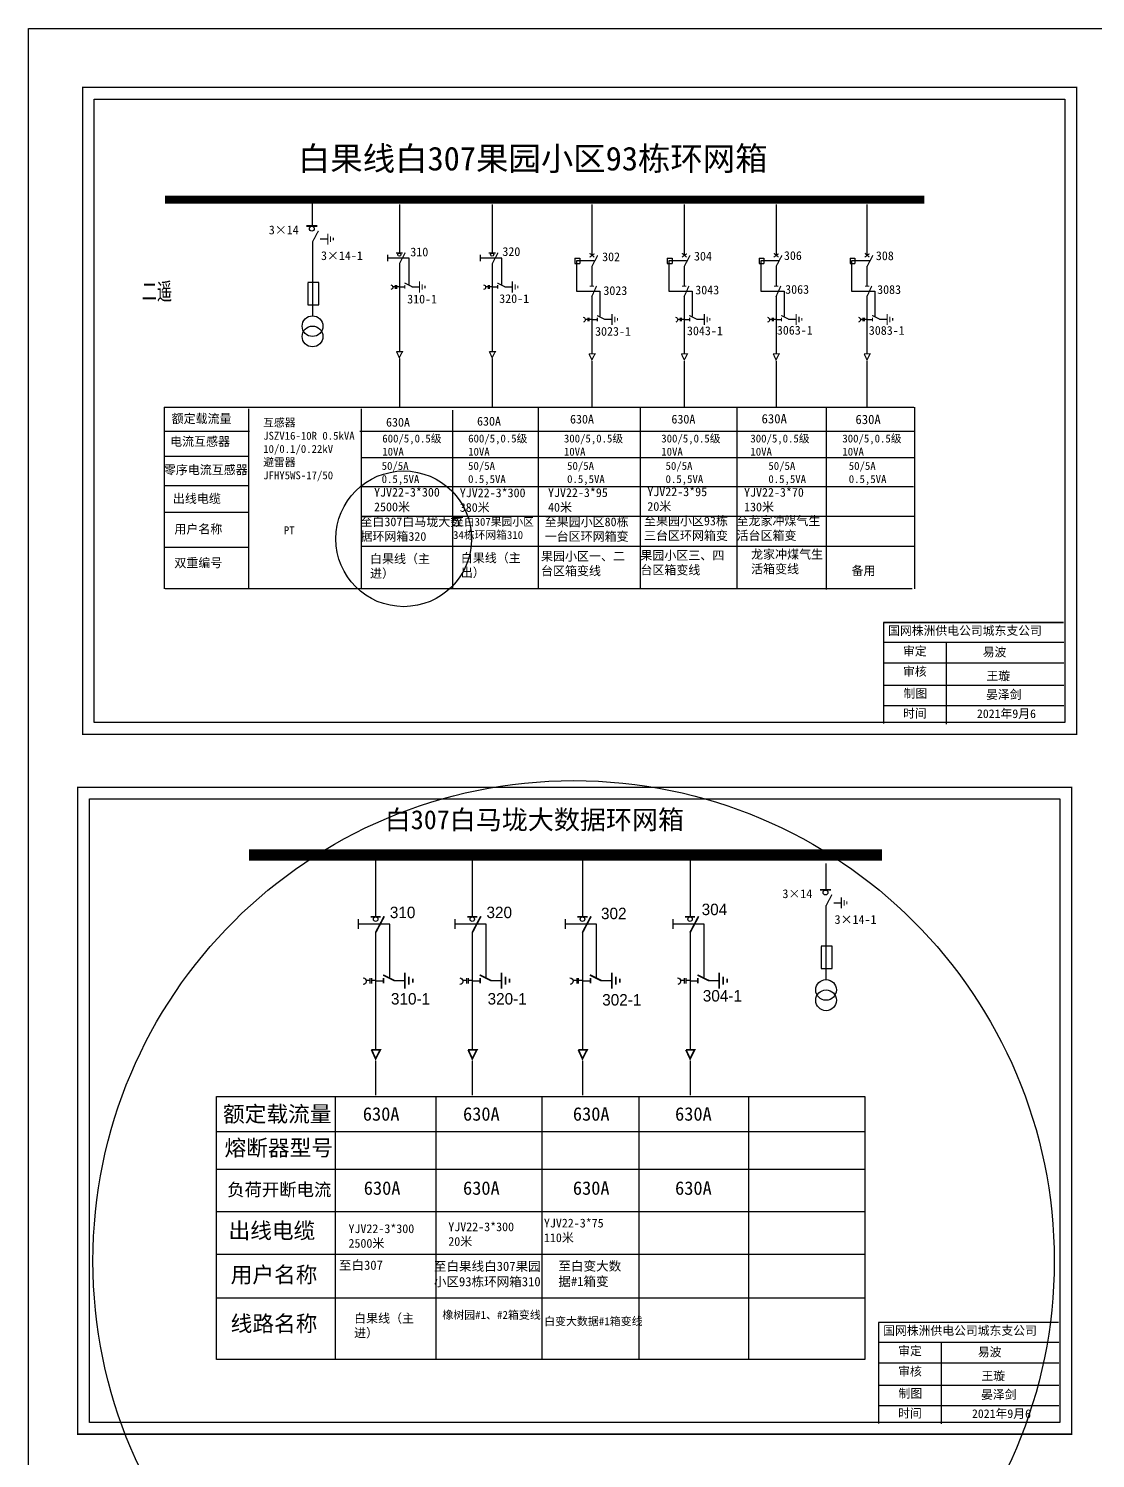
# Model space of a CAD drawing. Extents: x -194 to 226, y -192 to 105.
# Drawn here: x -194.2 to -59.5, y -75.5 to 105.1 of the extents above; entities that cross this region are included whole.
import ezdxf

# ---------------------------------------------------------------- set-up
doc = ezdxf.new("R2010")
doc.units = 0
doc.header["$LTSCALE"] = 0.774411
doc.linetypes.add('ACAD_ISO02W100', pattern=[15, 12, -3])
doc.linetypes.add('CENTER', pattern=[50.8, 31.75, -6.35, 6.35, -6.35])
doc.layers.get('0').update_dxf_attribs({"linetype": 'CONTINUOUS'})
doc.layers.add('2', color=7, linetype='CONTINUOUS')
doc.layers.add('3', color=7, linetype='CONTINUOUS')
doc.styles.add('hztxt_txtstyle_0.00_0_0', font='simkai.ttf')
doc.styles.add('hztxt_txtstyle_1.80_0_0', font='', dxfattribs={"height": 1.8, "bigfont": 'hztxt.shx'})
doc.styles.add('hztxt_txtstyle_2.70_0_0', font='simkai.ttf', dxfattribs={"height": 2.7})
doc.styles.add('hztxt_txtstyle_4.54_0_0', font='', dxfattribs={"height": 4.541125, "bigfont": 'hztxt.shx'})
doc.styles.add('hztxt_txtstyle_4.76_0_0', font='', dxfattribs={"height": 4.761483, "bigfont": 'hztxt.shx'})
doc.styles.get("Standard").update_dxf_attribs({"font": '', "height": 2.5})
doc.styles.add('字体', font='', dxfattribs={"height": 2.5})
doc.styles.add('宋体', font='', dxfattribs={"width": 0.65})
doc.styles.get('hztxt_txtstyle_1.80_0_0').set_extended_font_data('hztxt')
doc.styles.get('hztxt_txtstyle_4.54_0_0').set_extended_font_data('hztxt')
doc.styles.get('hztxt_txtstyle_4.76_0_0').set_extended_font_data('hztxt')
doc.styles.get('Standard').set_extended_font_data('SimSun')
doc.styles.get('字体').set_extended_font_data('SimSun')
doc.styles.get('宋体').set_extended_font_data('SimSun')

# ---------------------------------------------------------------- blocks, each defined once
blk = doc.blocks.new('JD')
for points in [[(-2, 0.2), (-2, -0.2), (2, 0.2), (2, -0.2)], [(1, -1.2), (1, -0.8), (-1, -1.2), (-1, -0.8)], [(-0.5, -1.8), (-0.5, -2.2), (0.5, -1.8), (0.5, -2.2)]]:
    blk.add_trace(points)

msp = doc.modelspace()

# ---------------------------------------------------------------- linework, layer by layer
at = {"color": 0}
for p, q in [((-194.22, 105.09), (225.78, 105.09)), ((-158.41, 83.48), (-158.41, 80.19)), ((-147.42, 82.88), (-147.42, 76.77)), ((-135.7, 82.88), (-135.7, 76.77)), ((-123.12, 82.85), (-123.12, 76.43)), ((-111.46, 82.85), (-111.46, 76.43)), ((-99.86, 82.85), (-99.86, 76.43)), ((-88.38, 82.85), (-88.38, 76.43)), ((-158.39, 78.16), (-158.39, 68.83)), ((-157.41, 78.53), (-156.47, 78.53)), ((-125.25, 76.08), (-124.65, 76.08)), ((-125.25, 76.08), (-125.25, 75.42)), ((-124.65, 76.08), (-124.65, 75.42)), ((-113.59, 76.08), (-112.99, 76.08)), ((-113.59, 76.08), (-113.59, 75.42)), ((-112.99, 76.08), (-112.99, 75.42)), ((-101.99, 76.08), (-101.39, 76.08)), ((-101.99, 76.08), (-101.99, 75.42)), ((-101.39, 76.08), (-101.39, 75.42)), ((-90.51, 76.08), (-89.92, 76.08)), ((-90.51, 76.08), (-90.51, 75.42)), ((-89.92, 76.08), (-89.92, 75.42)), ((-147.42, 75.41), (-147.42, 64.3)), ((-135.7, 75.41), (-135.7, 64.3)), ((-125.25, 75.42), (-124.65, 75.42)), ((-123.12, 75.07), (-123.12, 72.59)), ((-113.59, 75.42), (-112.99, 75.42)), ((-111.46, 75.07), (-111.46, 72.59)), ((-101.99, 75.42), (-101.39, 75.42)), ((-99.86, 75.07), (-99.86, 72.59)), ((-90.51, 75.42), (-89.92, 75.42)), ((-88.38, 75.07), (-88.38, 72.59)), ((-147.42, 72.46), (-146.73, 72.46)), ((-145.83, 72.48), (-144.89, 72.48)), ((-135.7, 72.46), (-135.01, 72.46)), ((-134.11, 72.48), (-133.17, 72.48)), ((-123.12, 71.35), (-123.12, 64.05)), ((-111.46, 71.35), (-111.46, 64.05)), ((-99.86, 71.35), (-99.86, 64.05)), ((-88.38, 71.35), (-88.38, 64.05)), ((-123.12, 68.35), (-122.43, 68.35)), ((-121.52, 68.37), (-120.58, 68.37)), ((-111.46, 68.35), (-110.77, 68.35)), ((-109.86, 68.37), (-108.92, 68.37)), ((-99.86, 68.35), (-99.17, 68.35)), ((-98.27, 68.37), (-97.33, 68.37)), ((-88.38, 68.35), (-87.69, 68.35)), ((-86.79, 68.37), (-85.85, 68.37)), ((-166.35, 54.2), (-177.05, 54.2)), ((-166.39, 51.05), (-177.09, 51.05)), ((-166.39, 47.34), (-177.09, 47.34)), ((-166.43, 43.95), (-177.13, 43.95)), ((-166.39, 39.54), (-177.09, 39.54)), ((-93.57, -0.36), (-93.57, -3.65)), ((-92.57, -5.32), (-91.63, -5.32)), ((-93.56, -5.69), (-93.56, -15.01))]:
    msp.add_line(p, q, dxfattribs=at)
for p, q in [((-194.22, -191.91), (-194.22, 105.09)), ((-150.41, 0.26), (-150.41, -7.07)), ((-138.21, 0.26), (-138.21, -7.07)), ((-124.3, 0.26), (-124.3, -7.07)), ((-110.72, 0.26), (-110.72, -7.07)), ((-150.41, -9.04), (-150.41, -23.86)), ((-138.21, -9.04), (-138.21, -23.86)), ((-124.3, -9.04), (-124.3, -23.86)), ((-110.72, -9.04), (-110.72, -23.86)), ((-150.41, -15.17), (-149.41, -15.17)), ((-148.11, -15.14), (-146.74, -15.14)), ((-138.21, -15.17), (-137.21, -15.17)), ((-135.91, -15.14), (-134.54, -15.14)), ((-124.3, -15.17), (-123.3, -15.17)), ((-122, -15.14), (-120.63, -15.14)), ((-110.72, -15.17), (-109.72, -15.17)), ((-108.41, -15.14), (-107.05, -15.14))]:
    msp.add_line(p, q)
at = {"color": 0, "linetype": 'ACAD_ISO02W100'}
for p, q in [((-122.82, 75.74), (-125.06, 75.74)), ((-125.06, 75.74), (-125.06, 71.93)), ((-111.16, 75.74), (-113.4, 75.74)), ((-113.4, 75.74), (-113.4, 71.93)), ((-99.56, 75.74), (-101.8, 75.74)), ((-101.8, 75.74), (-101.8, 71.93)), ((-88.08, 75.74), (-90.32, 75.74)), ((-90.32, 75.74), (-90.32, 71.93)), ((-125.06, 71.93), (-122.1, 71.93)), ((-122.1, 71.93), (-122.1, 68.78)), ((-113.4, 71.93), (-110.44, 71.93)), ((-110.44, 71.93), (-110.44, 68.78)), ((-101.8, 71.93), (-98.85, 71.93)), ((-98.85, 71.93), (-98.85, 68.78)), ((-90.32, 71.93), (-87.37, 71.93)), ((-87.37, 71.93), (-87.37, 68.78))]:
    msp.add_line(p, q, dxfattribs=at)
at = {"color": 0, "linetype": 'CENTER'}
for p, q in [((-147.42, 63.41), (-147.42, 57.27)), ((-135.7, 63.41), (-135.7, 57.27)), ((-123.11, 63.07), (-123.11, 57.3)), ((-111.45, 63.07), (-111.45, 57.3)), ((-99.86, 63.07), (-99.86, 57.3)), ((-88.38, 63.07), (-88.38, 57.3))]:
    msp.add_line(p, q, dxfattribs=at)
at = {"color": 0, "linetype": 'Continuous'}
for p, q in [((-177.12, 57.28), (-82.45, 57.28)), ((-177.07, 34.34), (-177.07, 57.28)), ((-166.45, 57.04), (-166.45, 34.35)), ((-152.24, 57.04), (-152.24, 34.35)), ((-140.72, 56.89), (-140.72, 34.36)), ((-129.89, 57.24), (-129.89, 34.35)), ((-117, 57.24), (-117, 34.35)), ((-104.8, 57.23), (-104.8, 34.33)), ((-93.53, 57.15), (-93.53, 34.25)), ((-82.4, 57.27), (-82.4, 34.33)), ((-152.41, 54.22), (-82.42, 54.22)), ((-152.24, 50.92), (-82.4, 50.92)), ((-152.24, 47.24), (-82.51, 47.24)), ((-152.24, 43.51), (-82.32, 43.51)), ((-152.24, 39.72), (-82.42, 39.72)), ((-82.66, 34.34), (-177, 34.34)), ((-86.27, 27.58), (-63.52, 27.58)), ((-78.37, 27.47), (-78.37, 17.24)), ((-86.27, 24.99), (-63.52, 24.99)), ((-86.27, 22.16), (-63.52, 22.16)), ((-86.27, 19.57), (-63.52, 19.57)), ((-86.9, -60.83), (-64.15, -60.83)), ((-79, -60.94), (-79, -71.16)), ((-86.9, -63.42), (-64.15, -63.42)), ((-86.9, -66.25), (-64.15, -66.25)), ((-86.9, -68.84), (-64.15, -68.84))]:
    msp.add_line(p, q, dxfattribs=at)
at = {"linetype": 'CENTER'}
for p, q in [((-150.41, -25.28), (-150.41, -29.63)), ((-138.21, -25.28), (-138.21, -29.63)), ((-124.3, -25.28), (-124.3, -29.63)), ((-110.71, -25.28), (-110.71, -29.63))]:
    msp.add_line(p, q, dxfattribs=at)
at = {"linetype": 'Continuous'}
for p, q in [((-155.53, -29.85), (-155.53, -62.99)), ((-142.8, -29.85), (-142.8, -62.99)), ((-129.43, -29.85), (-129.43, -62.99)), ((-117.17, -29.85), (-117.17, -62.99)), ((-103.33, -29.85), (-103.33, -62.99)), ((-170.52, -34.22), (-88.66, -34.22)), ((-170.52, -38.99), (-88.66, -38.99)), ((-170.52, -44.32), (-88.66, -44.32)), ((-170.52, -49.72), (-88.66, -49.72)), ((-170.52, -55.22), (-88.66, -55.22))]:
    msp.add_line(p, q, dxfattribs=at)
at = {"color": 0, "linetype": 'Continuous', "const_width": 0.182}
for points in [[(-187.4, 97.66), (-61.92, 97.66), (-61.92, 15.96), (-187.4, 15.96)], [(-188.03, 9.26), (-62.55, 9.26), (-62.55, -72.45), (-188.03, -72.45)]]:
    msp.add_lwpolyline(points, close=True, dxfattribs=at)
at = {"color": 0, "linetype": 'Continuous'}
for points in [[(-185.93, 96.19), (-63.4, 96.19), (-63.4, 17.44), (-185.93, 17.44)], [(-186.55, 7.78), (-64.02, 7.78), (-64.02, -70.97), (-186.55, -70.97)]]:
    msp.add_lwpolyline(points, close=True, dxfattribs=at)
at = {"color": 0}
for points, const_width in [([(-177, 83.48), (-81.15, 83.48)], 0.998), ([(-159.16, 80.15), (-157.76, 80.15)], 0.238), ([(-158.39, 78.12), (-157.64, 79.54)], 0.15), ([(-147.86, 76.75), (-146.98, 76.75)], 0.15), ([(-147.42, 75.37), (-146.67, 76.79)], 0.15), ([(-136.15, 76.75), (-135.26, 76.75)], 0.15), ([(-135.7, 75.37), (-134.96, 76.79)], 0.15), ([(-123.4, 76.21), (-122.79, 76.66)], 0.15), ([(-123.4, 76.71), (-122.81, 76.22)], 0.15), ([(-123.12, 75.03), (-122.37, 76.45)], 0.15), ([(-111.74, 76.21), (-111.13, 76.66)], 0.15), ([(-111.74, 76.71), (-111.15, 76.22)], 0.15), ([(-111.46, 75.03), (-110.71, 76.45)], 0.15), ([(-100.15, 76.21), (-99.54, 76.66)], 0.15), ([(-100.14, 76.71), (-99.55, 76.22)], 0.15), ([(-99.86, 75.03), (-99.11, 76.45)], 0.15), ([(-88.66, 76.71), (-88.08, 76.22)], 0.15), ([(-88.67, 76.21), (-88.06, 76.66)], 0.15), ([(-88.38, 75.03), (-87.63, 76.45)], 0.15), ([(-146.77, 72.96), (-145.77, 72.46)], 0.15), ([(-146.73, 72.69), (-146.73, 72.23)], 0.15), ([(-135.05, 72.96), (-134.05, 72.46)], 0.15), ([(-135.01, 72.69), (-135.01, 72.23)], 0.15), ([(-123.39, 72.55), (-122.83, 72.55)], 0.15), ([(-123.15, 71.17), (-122.52, 72.58)], 0.15), ([(-111.73, 72.55), (-111.17, 72.55)], 0.15), ([(-111.49, 71.17), (-110.86, 72.58)], 0.15), ([(-100.13, 72.55), (-99.57, 72.55)], 0.15), ([(-99.89, 71.17), (-99.26, 72.58)], 0.15), ([(-88.65, 72.55), (-88.1, 72.55)], 0.15), ([(-88.41, 71.17), (-87.78, 72.58)], 0.15), ([(-122.46, 68.85), (-121.47, 68.35)], 0.15), ([(-122.43, 68.58), (-122.43, 68.12)], 0.15), ([(-110.81, 68.85), (-109.81, 68.35)], 0.15), ([(-110.77, 68.58), (-110.77, 68.12)], 0.15), ([(-99.21, 68.85), (-98.21, 68.35)], 0.15), ([(-99.17, 68.58), (-99.17, 68.12)], 0.15), ([(-87.73, 68.85), (-86.73, 68.35)], 0.15), ([(-87.69, 68.58), (-87.69, 68.12)], 0.15), ([(-147.79, 64.28), (-147.03, 64.28), (-147.42, 63.51), (-147.78, 64.3)], 0.15), ([(-136.07, 64.28), (-135.31, 64.28), (-135.7, 63.51), (-136.06, 64.3)], 0.15), ([(-123.48, 64), (-122.72, 64), (-123.11, 63.23), (-123.48, 64.02)], 0.15), ([(-111.83, 64), (-111.06, 64), (-111.45, 63.23), (-111.82, 64.02)], 0.15), ([(-100.23, 64), (-99.47, 64), (-99.86, 63.23), (-100.22, 64.02)], 0.15), ([(-88.75, 64), (-87.99, 64), (-88.38, 63.23), (-88.74, 64.02)], 0.15), ([(-94.32, -3.7), (-92.92, -3.7)], 0.238), ([(-93.56, -5.72), (-92.81, -4.3)], 0.15)]:
    msp.add_lwpolyline(points, dxfattribs=dict(at, const_width=const_width))
for points in [[(-148.93, 76.52), (-148.93, 75.69)], [(-137.21, 76.52), (-137.21, 75.69)], [(-158.98, 72.99), (-158.98, 70.19), (-157.6, 70.19), (-157.6, 73.03), (-158.98, 73.03)], [(-147.93, 72.47), (-148.24, 72.47)], [(-147.93, 72.68), (-147.93, 72.22)], [(-147.79, 72.68), (-147.79, 72.22)], [(-147.42, 72.47), (-147.79, 72.47)], [(-136.21, 72.47), (-136.52, 72.47)], [(-136.21, 72.68), (-136.21, 72.22)], [(-136.07, 72.68), (-136.07, 72.22)], [(-135.71, 72.47), (-136.07, 72.47)], [(-123.62, 68.36), (-123.94, 68.36)], [(-123.62, 68.57), (-123.62, 68.12)], [(-123.48, 68.57), (-123.48, 68.12)], [(-123.12, 68.36), (-123.48, 68.36)], [(-111.96, 68.36), (-112.28, 68.36)], [(-111.96, 68.57), (-111.96, 68.12)], [(-111.82, 68.57), (-111.82, 68.12)], [(-111.46, 68.36), (-111.82, 68.36)], [(-100.36, 68.36), (-100.68, 68.36)], [(-100.36, 68.57), (-100.36, 68.12)], [(-100.22, 68.57), (-100.22, 68.12)], [(-99.86, 68.36), (-100.22, 68.36)], [(-88.89, 68.36), (-89.2, 68.36)], [(-88.89, 68.57), (-88.89, 68.12)], [(-88.75, 68.57), (-88.75, 68.12)], [(-88.39, 68.36), (-88.75, 68.36)], [(-94.15, -10.85), (-94.15, -13.65), (-92.76, -13.65), (-92.76, -10.82), (-94.15, -10.82)]]:
    msp.add_lwpolyline(points, dxfattribs=at)
at = {"color": 0, "linetype": 'ACAD_ISO02W100'}
for points in [[(-146.2, 72.69), (-146.2, 76.11), (-148.93, 76.11)], [(-134.48, 72.69), (-134.48, 76.11), (-137.21, 76.11)]]:
    msp.add_lwpolyline(points, dxfattribs=at)
at = {"color": 0}
for points in [[(-148.51, 72.72, -0.877934), (-148.5, 72.12)], [(-136.79, 72.72, -0.877934), (-136.78, 72.12)], [(-124.2, 68.62, -0.877934), (-124.19, 68.01)], [(-112.55, 68.62, -0.877934), (-112.53, 68.01)], [(-100.95, 68.62, -0.877934), (-100.94, 68.01)], [(-89.47, 68.62, -0.877934), (-89.46, 68.01)]]:
    msp.add_lwpolyline(points, format="xyb", dxfattribs=at)
at = {"color": 0, "linetype": 'Continuous', "const_width": 0.182}
for points in [[(-86.3, 30.07), (-63.55, 30.07)], [(-86.27, 30.08), (-86.28, 17.28)], [(-86.93, -58.33), (-64.18, -58.33)], [(-86.9, -58.33), (-86.91, -71.12)]]:
    msp.add_lwpolyline(points, dxfattribs=at)
for points, const_width in [([(-166.41, 0.71), (-86.48, 0.71)], 1.45), ([(-151.05, -7.09), (-149.77, -7.09)], 0.217), ([(-150.41, -9.09), (-149.33, -7.04)], 0.217), ([(-138.85, -7.09), (-137.57, -7.09)], 0.217), ([(-138.21, -9.09), (-137.13, -7.04)], 0.217), ([(-124.94, -7.09), (-123.66, -7.09)], 0.217), ([(-124.3, -9.09), (-123.22, -7.04)], 0.217), ([(-111.36, -7.09), (-110.08, -7.09)], 0.217), ([(-110.72, -9.09), (-109.64, -7.04)], 0.217), ([(-149.47, -14.45), (-148.02, -15.17)], 0.217), ([(-137.27, -14.45), (-135.82, -15.17)], 0.217), ([(-123.36, -14.45), (-121.91, -15.17)], 0.217), ([(-109.78, -14.45), (-108.33, -15.17)], 0.217), ([(-149.41, -14.83), (-149.41, -15.5)], 0.217), ([(-137.21, -14.83), (-137.21, -15.5)], 0.217), ([(-123.3, -14.83), (-123.3, -15.5)], 0.217), ([(-109.72, -14.83), (-109.72, -15.5)], 0.217), ([(-150.95, -23.92), (-149.84, -23.92), (-150.41, -25.04), (-150.93, -23.9)], 0.217), ([(-138.75, -23.92), (-137.64, -23.92), (-138.21, -25.04), (-138.73, -23.9)], 0.217), ([(-124.84, -23.92), (-123.73, -23.92), (-124.3, -25.04), (-124.82, -23.9)], 0.217), ([(-111.25, -23.92), (-110.15, -23.92), (-110.71, -25.04), (-111.24, -23.9)], 0.217)]:
    msp.add_lwpolyline(points, dxfattribs=dict(const_width=const_width))
for points in [[(-152.6, -7.42), (-152.6, -8.63)], [(-140.4, -7.42), (-140.4, -8.63)], [(-126.49, -7.42), (-126.49, -8.63)], [(-112.91, -7.42), (-112.91, -8.63)], [(-151.14, -15.16), (-151.6, -15.16)], [(-151.14, -14.85), (-151.14, -15.51)], [(-150.94, -14.85), (-150.94, -15.51)], [(-150.41, -15.16), (-150.94, -15.16)], [(-138.94, -15.16), (-139.4, -15.16)], [(-138.94, -14.85), (-138.94, -15.51)], [(-138.74, -14.85), (-138.74, -15.51)], [(-138.22, -15.16), (-138.74, -15.16)], [(-125.03, -15.16), (-125.49, -15.16)], [(-125.03, -14.85), (-125.03, -15.51)], [(-124.83, -14.85), (-124.83, -15.51)], [(-124.3, -15.16), (-124.83, -15.16)], [(-111.45, -15.16), (-111.91, -15.16)], [(-111.45, -14.85), (-111.45, -15.51)], [(-111.25, -14.85), (-111.25, -15.51)], [(-110.72, -15.16), (-111.25, -15.16)]]:
    msp.add_lwpolyline(points)
at = {"linetype": 'ACAD_ISO02W100'}
for points in [[(-148.64, -14.73), (-148.64, -8.03), (-152.6, -8.03)], [(-136.44, -14.73), (-136.44, -8.03), (-140.4, -8.03)], [(-122.53, -14.73), (-122.53, -8.03), (-126.49, -8.03)], [(-108.94, -14.73), (-108.94, -8.03), (-112.91, -8.03)]]:
    msp.add_lwpolyline(points, dxfattribs=at)
for points in [[(-151.99, -14.79, -0.877934), (-151.97, -15.66)], [(-139.79, -14.79, -0.877934), (-139.77, -15.66)], [(-125.88, -14.79, -0.877934), (-125.86, -15.66)], [(-112.3, -14.79, -0.877934), (-112.28, -15.66)]]:
    msp.add_lwpolyline(points, format="xyb")
at = {"linetype": 'Continuous'}
msp.add_lwpolyline([(-170.52, -29.79), (-88.66, -29.79), (-88.66, -63), (-170.52, -63)], close=True, dxfattribs=at)
at = {"color": 0}
for centre, radius in [((-158.46, 79.81), 0.305), ((-147.42, 76.54), 0.192), ((-135.7, 76.54), 0.192), ((-93.62, -4.03), 0.305)]:
    msp.add_circle(centre, radius, dxfattribs=at)
at = {"color": 1, "linetype": 'Continuous'}
for centre, radius in [((-146.87, 40.64), 8.57), ((-125.42, -50.58), 60.68)]:
    msp.add_circle(centre, radius, dxfattribs=at)
for centre in [(-150.41, -7.4), (-138.21, -7.4), (-124.3, -7.4), (-110.72, -7.4)]:
    msp.add_circle(centre, 0.278)
at = {"layer": '2', "color": 0}
for centre in [(-158.38, 67.5), (-158.38, 66.2), (-93.55, -16.34), (-93.55, -17.65)]:
    msp.add_circle(centre, 1.31, dxfattribs=at)

# ---------------------------------------------------------------- block references
at = {"color": 0, "xscale": 0.3494655254594932, "yscale": 0.3494655254594932, "zscale": 0.3494655254595134, "rotation": 90}
for p in [(-156.45, 78.5), (-144.88, 72.45), (-133.16, 72.45), (-120.57, 68.35), (-108.91, 68.35), (-97.31, 68.35), (-85.84, 68.35), (-91.62, -5.34)]:
    msp.add_blockref('JD', p, dxfattribs=at)
at = {"xscale": 0.5059554883678917, "yscale": 0.5059554883678917, "zscale": 0.5059554883678954, "rotation": 90}
for p in [(-146.72, -15.18), (-134.52, -15.18), (-120.61, -15.18), (-107.03, -15.18)]:
    msp.add_blockref('JD', p, dxfattribs=at)

# ---------------------------------------------------------------- texts
at = {"color": 0, "linetype": 'Continuous', "style": 'hztxt_txtstyle_2.70_0_0'}
for s, p in [('3×14', (-163.9, 79.1)), ('3×14-1', (-157.31, 75.85)), ('310', (-146.03, 76.32)), ('320', (-134.41, 76.37)), ('302', (-121.82, 75.71)), ('304', (-110.22, 75.79)), ('306', (-98.87, 75.86)), ('308', (-87.26, 75.84)), ('3023', (-121.66, 71.44)), ('3043', (-110.06, 71.52)), ('3063', (-98.71, 71.59)), ('3083', (-87.1, 71.57)), ('310-1', (-146.43, 70.37)), ('320-1', (-134.81, 70.42)), ('3023-1', (-122.71, 66.29)), ('3043-1', (-111.11, 66.36)), ('3063-1', (-99.76, 66.43)), ('3083-1', (-88.15, 66.41)), ('3×14', (-99.06, -4.74)), ('3×14-1', (-92.47, -7.99))]:
    msp.add_text(s, height=1.109, dxfattribs=at).set_placement(p)
at = {"style": 'hztxt_txtstyle_1.80_0_0'}
for s, p in [('310', (-148.62, -7.27)), ('320', (-136.42, -7.27)), ('302', (-121.96, -7.4)), ('304', (-109.25, -6.89)), ('310-1', (-148.48, -18.18)), ('320-1', (-136.28, -18.18)), ('302-1', (-121.81, -18.31)), ('304-1', (-109.11, -17.8))]:
    msp.add_text(s, height=1.446, dxfattribs=at).set_placement(p)
at = {"color": 0, "linetype": 'Continuous', "attachment_point": 1}
for s, insert, char_height, width, style in [('白果线白307果园小区93栋环网箱', (-160.23, 90.17), 3, 90.5642, '字体'), ('{\\fSimSun|b0|i0|c134|p2;额定载流量}', (-176.17, 56.37), 1.1094, 17.8852, 'hztxt_txtstyle_2.70_0_0'), ('{\\fSimSun|b0|i0|c134|p2;630A}', (-137.61, 56.05), 1.1094, 17.8852, 'hztxt_txtstyle_2.70_0_0'), ('{\\fSimSun|b0|i0|c134|p2;630A}', (-125.87, 56.31), 1.1094, 17.8852, 'hztxt_txtstyle_2.70_0_0'), ('{\\fSimSun|b0|i0|c134|p2;630A}', (-113.07, 56.31), 1.1094, 17.8852, 'hztxt_txtstyle_2.70_0_0'), ('{\\fSimSun|b0|i0|c134|p2;630A}', (-101.69, 56.4), 1.1757, 9.454, 'hztxt_txtstyle_0.00_0_0'), ('{\\fSimSun|b0|i0|c134|p2;630A}', (-89.84, 56.31), 1.1757, 9.454, 'hztxt_txtstyle_0.00_0_0'), ('\\A1;{\\fSimSun|b0|i0|c134|p2;互感器\\PJSZV16-10R 0.5kVA\\P10/0.1/0.22kV\\P避雷器\\PJFHY5WS-17/50}', (-164.61, 55.82), 0.9985, 18.4113, 'hztxt_txtstyle_2.70_0_0'), ('{\\fSimSun|b0|i0|c134|p2;630A}', (-149.1, 55.92), 1.1094, 17.8852, 'hztxt_txtstyle_2.70_0_0'), ('{\\fSimSun|b0|i0|c134|p2;电流互感器}', (-176.36, 53.49), 1.1094, 17.8852, 'hztxt_txtstyle_2.70_0_0'), ('\\A1;{\\fSimSun|b0|i0|c134|p2;600/5,0.5级\\P10VA}', (-149.57, 53.81), 0.9985, 18.4113, 'hztxt_txtstyle_2.70_0_0'), ('\\A1;{\\fSimSun|b0|i0|c134|p2;600/5,0.5级\\P10VA}', (-138.73, 53.81), 0.9985, 18.4113, 'hztxt_txtstyle_2.70_0_0'), ('\\A1;{\\fSimSun|b0|i0|c134|p2;300/5,0.5级\\P10VA}', (-126.64, 53.81), 0.9985, 18.4113, 'hztxt_txtstyle_2.70_0_0'), ('\\A1;{\\fSimSun|b0|i0|c134|p2;300/5,0.5级\\P10VA}', (-114.35, 53.81), 0.9985, 18.4113, 'hztxt_txtstyle_2.70_0_0'), ('\\A1;{\\fSimSun|b0|i0|c134|p2;300/5,0.5级\\P10VA}', (-103.1, 53.81), 0.9985, 18.4113, 'hztxt_txtstyle_2.70_0_0'), ('\\A1;{\\fSimSun|b0|i0|c134|p2;300/5,0.5级\\P10VA}', (-91.49, 53.81), 0.9985, 18.4113, 'hztxt_txtstyle_2.70_0_0'), ('{\\fSimSun|b0|i0|c134|p2;零序电流互感器}', (-177.15, 49.91), 1.1094, 17.8852, 'hztxt_txtstyle_2.70_0_0'), ('{\\fSimSun|b0|i0|c134|p2;50/5A\\P0.5,5VA}', (-149.65, 50.35), 0.9985, 17.8852, 'hztxt_txtstyle_2.70_0_0'), ('{\\fSimSun|b0|i0|c134|p2;50/5A\\P0.5,5VA}', (-138.74, 50.35), 0.9985, 17.8852, 'hztxt_txtstyle_2.70_0_0'), ('{\\fSimSun|b0|i0|c134|p2;50/5A\\P0.5,5VA}', (-126.24, 50.35), 0.9985, 17.8852, 'hztxt_txtstyle_2.70_0_0'), ('{\\fSimSun|b0|i0|c134|p2;50/5A\\P0.5,5VA}', (-113.81, 50.35), 0.9985, 17.8852, 'hztxt_txtstyle_2.70_0_0'), ('{\\fSimSun|b0|i0|c134|p2;50/5A\\P0.5,5VA}', (-100.83, 50.35), 0.9985, 17.8852, 'hztxt_txtstyle_2.70_0_0'), ('{\\fSimSun|b0|i0|c134|p2;50/5A\\P0.5,5VA}', (-90.68, 50.35), 0.9985, 17.8852, 'hztxt_txtstyle_2.70_0_0'), ('{\\fSimSun|b0|i0|c134|p2;YJV22-3*300\\P2500米}', (-150.61, 47.08), 1.1094, 17.8852, 'hztxt_txtstyle_2.70_0_0'), ('{\\fSimSun|b0|i0|c134|p2;YJV22-3*300\\P380米}', (-139.79, 47.01), 1.1094, 17.8852, 'hztxt_txtstyle_2.70_0_0'), ('{\\fSimSun|b0|i0|c134|p2;YJV22-3*95\\P40米}', (-128.65, 47.03), 1.1094, 17.8852, 'hztxt_txtstyle_2.70_0_0'), ('{\\fSimSun|b0|i0|c134|p2;YJV22-3*95\\P20米}', (-116.11, 47.14), 1.1094, 17.8852, 'hztxt_txtstyle_2.70_0_0'), ('{\\fSimSun|b0|i0|c134|p2;YJV22-3*70\\P130米}', (-103.9, 47.07), 1.1094, 17.8852, 'hztxt_txtstyle_2.70_0_0'), ('{\\fSimSun|b0|i0|c134|p2;出线电缆}', (-176.01, 46.27), 1.1094, 17.8852, 'hztxt_txtstyle_2.70_0_0'), ('{\\fSimSun|b0|i0|c134|p2;至白307白马垅大数据环网箱320}', (-152.33, 43.35), 1.1094, 13.2129, 'hztxt_txtstyle_2.70_0_0'), ('{\\fSimSun|b0|i0|c134|p2;至白307果园小区34栋环网箱310}', (-140.64, 43.29), 0.9985, 10.6174, 'hztxt_txtstyle_2.70_0_0'), ('{\\fSimSun|b0|i0|c134|p2;至果园小区80栋一台区环网箱变}', (-129.07, 43.34), 1.1094, 11.3623, 'hztxt_txtstyle_2.70_0_0'), ('{\\fSimSun|b0|i0|c134|p2;至果园小区93栋三台区环网箱变}', (-116.53, 43.45), 1.1094, 11.3623, 'hztxt_txtstyle_2.70_0_0'), ('{\\fSimSun|b0|i0|c134|p2;至龙家冲煤气生活台区箱变}', (-104.85, 43.46), 1.1094, 11.3623, 'hztxt_txtstyle_2.70_0_0'), ('{\\fSimSun|b0|i0|c134|p2;用户名称}', (-175.82, 42.42), 1.1094, 17.8852, 'hztxt_txtstyle_2.70_0_0'), ('{\\fSimSun|b0|i0|c134|p2;PT}', (-162, 42.22), 1.0024, 7.7986, 'hztxt_txtstyle_0.00_0_0'), ('{\\fSimSun|b0|i0|c134|p2;双重编号}', (-175.82, 38.16), 1.1094, 17.8852, 'hztxt_txtstyle_2.70_0_0'), ('{\\fSimSun|b0|i0|c134|p2;白果线（主进）}', (-151.12, 38.67), 1.1094, 9.6036, 'hztxt_txtstyle_2.70_0_0'), ('{\\fSimSun|b0|i0|c134|p2;白果线（主出）}', (-139.66, 38.78), 1.1094, 9.6036, 'hztxt_txtstyle_2.70_0_0'), ('{\\fSimSun|b0|i0|c134|p2;果园小区一、二台区箱变线}', (-129.53, 38.99), 1.1094, 11.3623, 'hztxt_txtstyle_2.70_0_0'), ('{\\fSimSun|b0|i0|c134|p2;果园小区三、四台区箱变线}', (-116.99, 39.1), 1.1094, 11.3623, 'hztxt_txtstyle_2.70_0_0'), ('{\\fSimSun|b0|i0|c134|p2;龙家冲煤气生活箱变线}', (-103.01, 39.23), 1.1094, 9.7994, 'hztxt_txtstyle_2.70_0_0'), ('{\\fSimSun|b0|i0|c134|p2;备用}', (-90.34, 37.17), 1.1094, 17.8852, 'hztxt_txtstyle_2.70_0_0'), ('国网株洲供电公司城东支公司', (-85.71, 29.59), 1.0944, 29.9201, '字体'), ('\\f\uffbfﾬￌﾣﾤ_GB2312|b0|i0|c134|p49;审定', (-83.83, 27.01), 1.0944, 8.5588, '字体'), ('易波', (-73.77, 26.88), 1.094, 8.5588, '字体'), ('\\f\uffbfﾬￌﾣﾤ_GB2312|b0|i0|c134|p49;审核', (-83.83, 24.43), 1.0944, 8.5588, '字体'), ('王璇', (-73.3, 23.87), 1.094, 8.5588, '字体'), ('\\f\uffbfﾬￌﾣﾤ_GB2312|b0|i0|c134|p49;制图', (-83.77, 21.65), 1.0944, 8.5588, '字体'), ('晏泽剑', (-73.35, 21.51), 1.094, 8.5588, '字体'), ('\\f\uffbfﾬￌﾣﾤ_GB2312|b0|i0|c134|p49;时间', (-83.83, 19.14), 1.0944, 8.5588, '字体'), ('2021年9月6', (-74.5, 19.1), 1.094, 16.0081, '字体'), ('{\\fSimSun|b0|i0|c134|p2;YJV22-3*75\\P110米}', (-129.17, -45.23), 1.1094, 17.8852, 'hztxt_txtstyle_2.70_0_0'), ('{\\fSimSun|b0|i0|c134|p2;YJV22-3*300\\P2500米}', (-153.84, -45.94), 1.1094, 17.8852, 'hztxt_txtstyle_2.70_0_0'), ('{\\fSimSun|b0|i0|c134|p2;YJV22-3*300\\P20米}', (-141.24, -45.7), 1.1094, 17.8852, 'hztxt_txtstyle_2.70_0_0'), ('{\\fSimSun|b0|i0|c134|p2;白果线（主进）}', (-153.13, -57.26), 1.1094, 9.6036, 'hztxt_txtstyle_2.70_0_0'), ('国网株洲供电公司城东支公司', (-86.34, -58.82), 1.0944, 29.9201, '字体'), ('\\f\uffbfﾬￌﾣﾤ_GB2312|b0|i0|c134|p49;审定', (-84.45, -61.39), 1.0944, 8.5588, '字体'), ('易波', (-74.39, -61.53), 1.094, 8.5588, '字体'), ('\\f\uffbfﾬￌﾣﾤ_GB2312|b0|i0|c134|p49;审核', (-84.45, -63.97), 1.0944, 8.5588, '字体'), ('王璇', (-73.93, -64.54), 1.094, 8.5588, '字体'), ('\\f\uffbfﾬￌﾣﾤ_GB2312|b0|i0|c134|p49;制图', (-84.4, -66.75), 1.0944, 8.5588, '字体'), ('晏泽剑', (-73.98, -66.9), 1.094, 8.5588, '字体'), ('\\f\uffbfﾬￌﾣﾤ_GB2312|b0|i0|c134|p49;时间', (-84.45, -69.26), 1.0944, 8.5588, '字体'), ('2021年9月6', (-75.13, -69.31), 1.094, 16.0081, '字体')]:
    msp.add_mtext(s, dxfattribs=dict(at, insert=insert, char_height=char_height, width=width, style=style))
at = {"insert": (-149.26, 6.37), "char_height": 2.4093, "width": 71.8715, "attachment_point": 1, "style": 'hztxt_txtstyle_0.00_0_0'}
msp.add_mtext('{\\fSimSun|b0|i0|c134|p2;\\C0;白307白马垅大数据环网箱}', dxfattribs=at)
at = {"linetype": 'Continuous', "attachment_point": 1}
for s, insert, char_height, width in [('额定载流量', (-169.68, -31), 2.008, 15.2298), ('熔断器型号', (-169.49, -35.28), 2.008, 15.4207), ('负荷开断电流', (-169.15, -40.76), 1.606, 18.3255), ('出线电缆', (-168.99, -45.73), 2.008, 14.0647), ('用户名称', (-168.72, -51.3), 2.008, 13.6874), ('线路名称', (-168.72, -57.47), 2.008, 13.6874)]:
    msp.add_mtext(s, dxfattribs=dict(at, insert=insert, char_height=char_height, width=width))
for s, insert, char_height, width, style in [('{\\fKaiTi_GB2312|b0|i0|c134|p49;630A}', (-152.03, -31.15), 1.7022, 13.6874, 'hztxt_txtstyle_0.00_0_0'), ('{\\fKaiTi_GB2312|b0|i0|c134|p49;630A}', (-139.38, -31.15), 1.7022, 13.6874, 'hztxt_txtstyle_0.00_0_0'), ('{\\fKaiTi_GB2312|b0|i0|c134|p49;630A}', (-125.51, -31.15), 1.7022, 13.6874, 'hztxt_txtstyle_0.00_0_0'), ('{\\fKaiTi_GB2312|b0|i0|c134|p49;630A}', (-112.61, -31.15), 1.7022, 13.6874, 'hztxt_txtstyle_0.00_0_0'), ('{\\fKaiTi_GB2312|b0|i0|c134|p49;630A}', (-151.91, -40.51), 1.7022, 13.6874, 'hztxt_txtstyle_0.00_0_0'), ('{\\fKaiTi_GB2312|b0|i0|c134|p49;630A}', (-139.38, -40.51), 1.7022, 13.6874, 'hztxt_txtstyle_0.00_0_0'), ('{\\fKaiTi_GB2312|b0|i0|c134|p49;630A}', (-125.51, -40.51), 1.7022, 13.6874, 'hztxt_txtstyle_0.00_0_0'), ('{\\fKaiTi_GB2312|b0|i0|c134|p49;630A}', (-112.61, -40.51), 1.7022, 13.6874, 'hztxt_txtstyle_0.00_0_0'), ('{\\fSimSun|b0|i0|c134|p2;至白307}', (-155.05, -50.52), 1.1633, 12.6244, 'hztxt_txtstyle_4.76_0_0'), ('{\\fSimSun|b0|i0|c134|p2;至\\C0;白果线白307果园小区93栋环网箱310}', (-143.06, -50.66), 1.1633, 14.1378, 'hztxt_txtstyle_4.54_0_0'), ('{\\fSimSun|b0|i0|c134|p2;至\\C0;白变大数据#1箱变}', (-127.34, -50.63), 1.1633, 8.7352, 'hztxt_txtstyle_4.54_0_0'), ('{\\fSimSun|b0|i0|c134|p2;橡树园#1、#2箱变线}', (-141.99, -56.88), 1.0125, 12.3077, 'hztxt_txtstyle_0.00_0_0'), ('{\\fSimSun|b0|i0|c134|p2;\\C0;白变大数据#1箱变\\C256;线}', (-129.14, -57.68), 1.0125, 12.3077, 'hztxt_txtstyle_0.00_0_0')]:
    msp.add_mtext(s, dxfattribs=dict(at, insert=insert, char_height=char_height, width=width, style=style))
at = {"layer": '3', "color": 0, "style": '宋体', "width": 0.65}
msp.add_text('二遥', height=2.143, dxfattribs=at).set_placement((-179.92, 70.83, -0.03))

doc.saveas('drawing.dxf')
